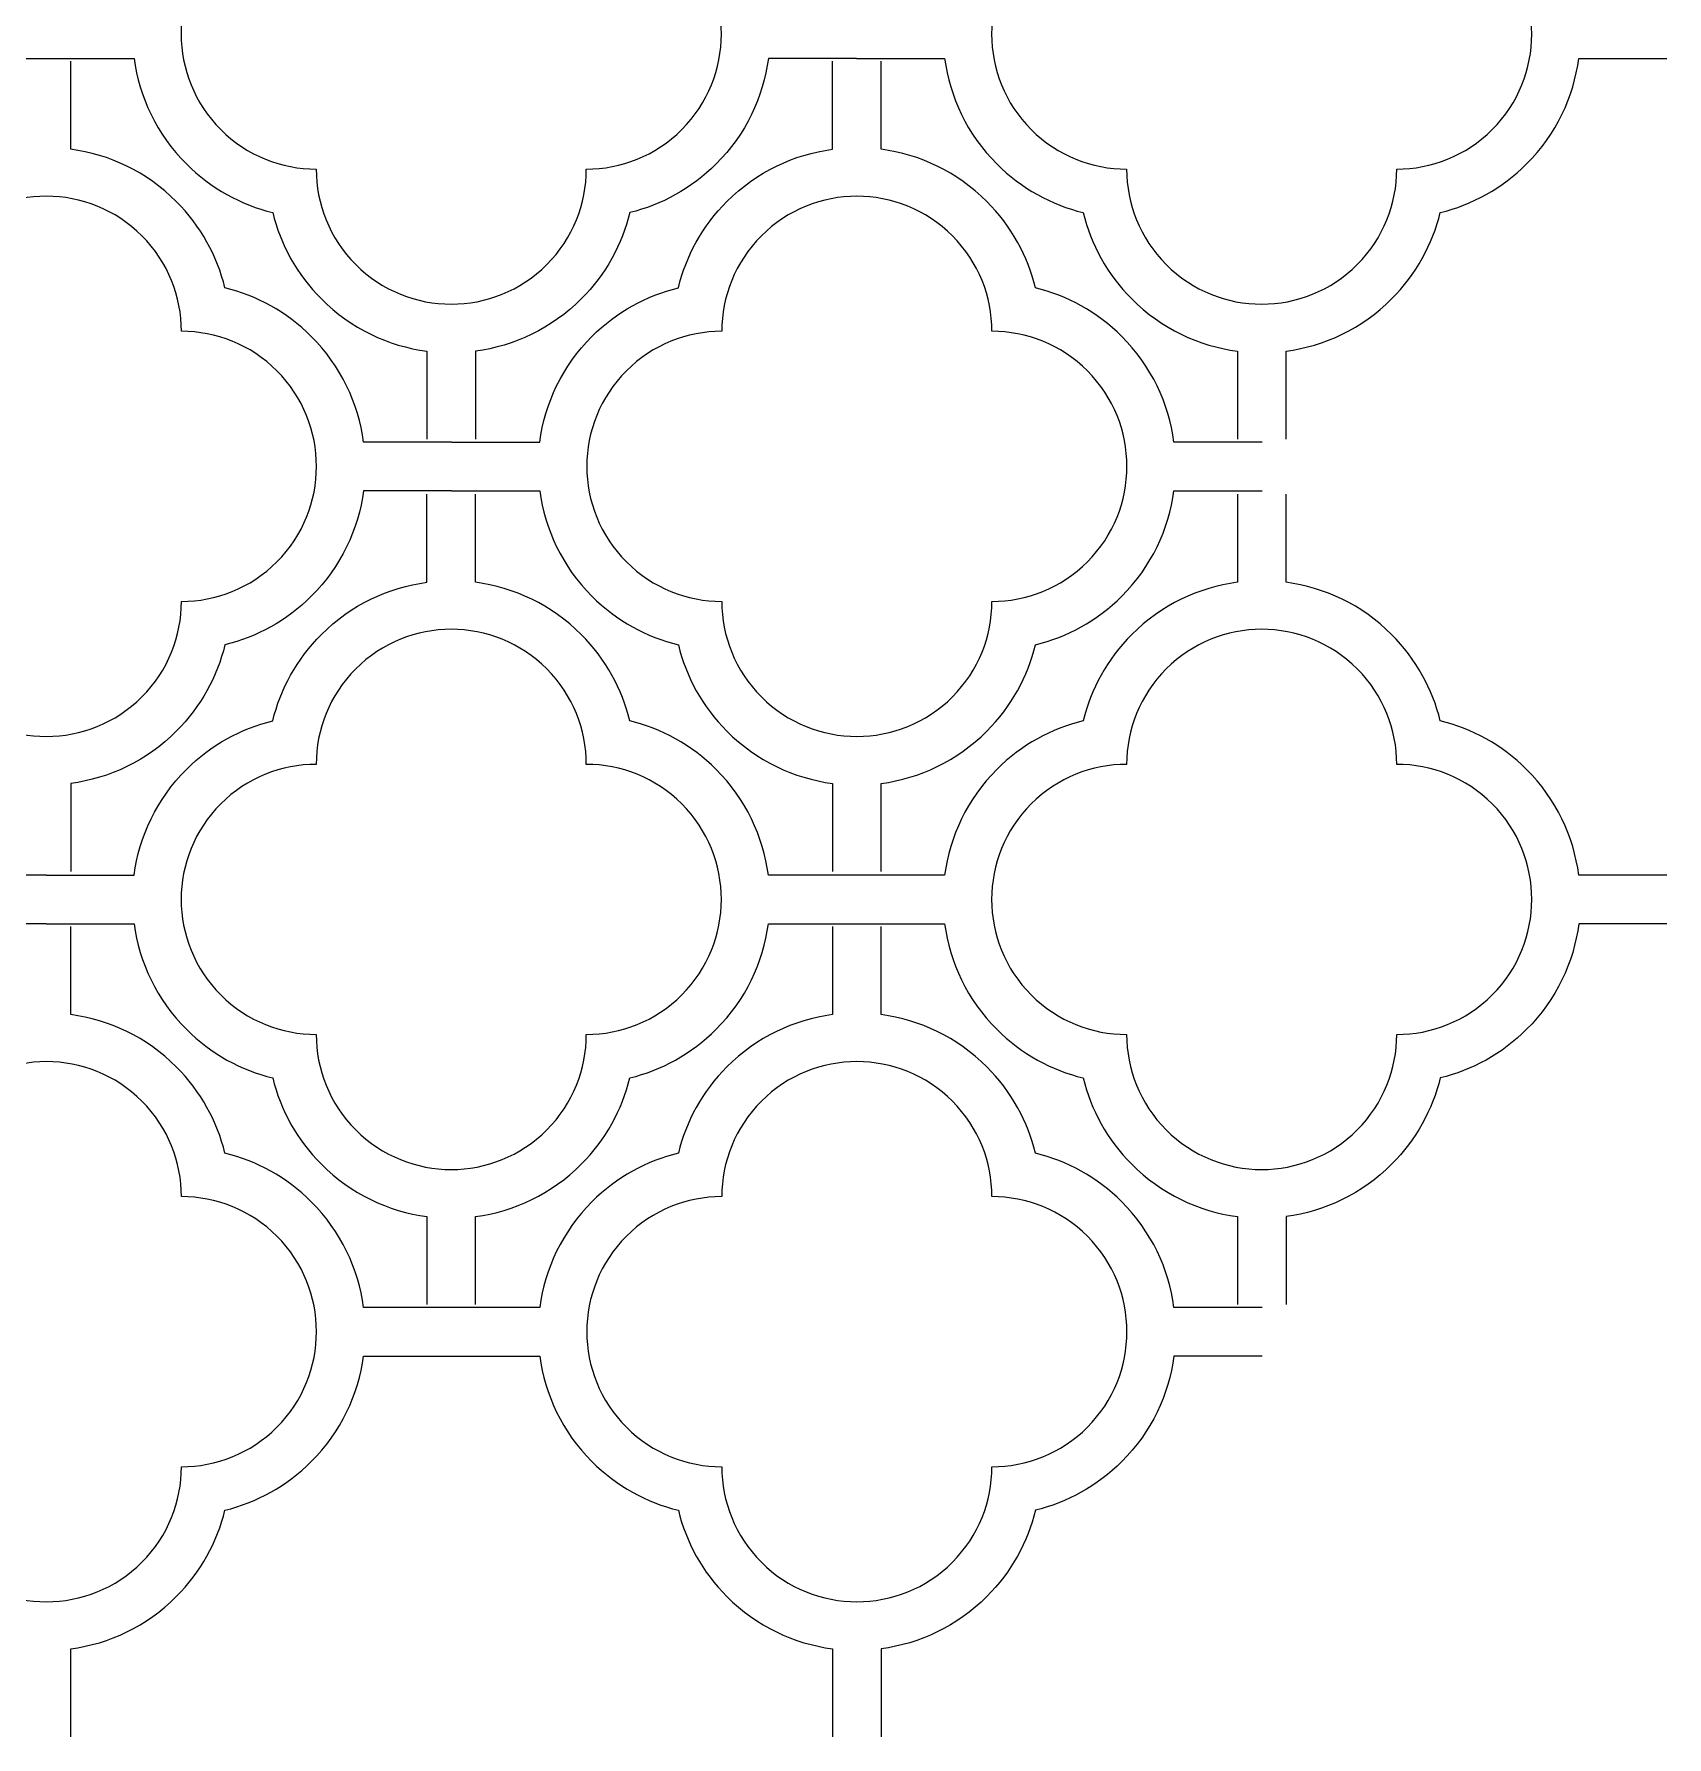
# Model space of a CAD drawing. Header units: centimetres. Extents: x -110 to 108, y -111 to 113.
# Drawn here: x 47.8 to 108.3, y -111.1 to -48.1 of the extents above; entities that cross this region are included whole.
import ezdxf

# ---------------------------------------------------------------- set-up
doc = ezdxf.new("R2010")
doc.units = ezdxf.units.CM
doc.header["$MEASUREMENT"] = 0
doc.layers.add('layer 1', color=7, linetype='Continuous')

msp = doc.modelspace()

# ---------------------------------------------------------------- linework, layer by layer
at = {"layer": 'layer 1', "color": 177, "lineweight": 9}
for points, knots in [([(68.25062, -53.06186), (68.25007, -54.34083), (67.762, -55.61963), (66.78641, -56.59522), (66.78641, -56.59522), (64.83411, -58.54752), (61.66763, -58.54751), (59.71534, -56.59522), (59.71534, -56.59522), (58.73976, -55.61963), (58.25167, -54.34085), (58.25112, -53.06186), (58.25112, -53.06186), (56.97215, -53.06132), (55.69335, -52.57324), (54.71777, -51.59766), (54.71777, -51.59766), (52.76548, -49.64536), (52.76548, -46.47888), (54.71777, -44.52659), (54.71777, -44.52659), (55.69329, -43.55107), (56.97198, -43.063), (58.25087, -43.06239), (58.25087, -43.06239), (58.25141, -41.78335), (58.73952, -40.50448), (59.71516, -39.52884), (59.71516, -39.52884), (61.66755, -37.57645), (64.83419, -37.57647), (66.78658, -39.52885), (66.78658, -39.52885), (67.76221, -40.50448), (68.25032, -41.78333), (68.25086, -43.06237), (68.25086, -43.06237), (69.52975, -43.06298), (70.80845, -43.55107), (71.78397, -44.52659), (71.78397, -44.52659), (73.73627, -46.47888), (73.73627, -49.64536), (71.78397, -51.59766), (71.78397, -51.59766), (70.80839, -52.57324), (69.5296, -53.06132), (68.25062, -53.06186)], [0, 0, 0, 0, 0.07692308, 0.07692308, 0.07692308, 0.07692308, 0.15384615, 0.15384615, 0.15384615, 0.15384615, 0.23076923, 0.23076923, 0.23076923, 0.23076923, 0.30769231, 0.30769231, 0.30769231, 0.30769231, 0.38461538, 0.38461538, 0.38461538, 0.38461538, 0.46153846, 0.46153846, 0.46153846, 0.46153846, 0.53846154, 0.53846154, 0.53846154, 0.53846154, 0.61538462, 0.61538462, 0.61538462, 0.61538462, 0.69230769, 0.69230769, 0.69230769, 0.69230769, 0.76923077, 0.76923077, 0.76923077, 0.76923077, 0.84615385, 0.84615385, 0.84615385, 0.84615385, 1, 1, 1, 1]), ([(88.25112, -43.06214), (88.25167, -41.78317), (88.73974, -40.50437), (89.71533, -39.52878), (89.71533, -39.52878), (91.66763, -37.57648), (94.83411, -37.57649), (96.7864, -39.52878), (96.7864, -39.52878), (97.76198, -40.50437), (98.25007, -41.78315), (98.25062, -43.06214), (98.25062, -43.06214), (99.52959, -43.06268), (100.80839, -43.55076), (101.78397, -44.52634), (101.78397, -44.52634), (103.73626, -46.47864), (103.73626, -49.64512), (101.78397, -51.59741), (101.78397, -51.59741), (100.80845, -52.57293), (99.52976, -53.061), (98.25087, -53.06161), (98.25087, -53.06161), (98.25033, -54.34065), (97.76222, -55.61952), (96.78658, -56.59516), (96.78658, -56.59516), (94.83419, -58.54755), (91.66755, -58.54753), (89.71516, -56.59515), (89.71516, -56.59515), (88.73953, -55.61952), (88.25142, -54.34067), (88.25088, -53.06163), (88.25088, -53.06163), (86.97199, -53.06102), (85.69329, -52.57293), (84.71777, -51.59741), (84.71777, -51.59741), (82.76547, -49.64512), (82.76547, -46.47864), (84.71777, -44.52634), (84.71777, -44.52634), (85.69335, -43.55076), (86.97214, -43.06268), (88.25112, -43.06214)], [0, 0, 0, 0, 0.07692308, 0.07692308, 0.07692308, 0.07692308, 0.15384615, 0.15384615, 0.15384615, 0.15384615, 0.23076923, 0.23076923, 0.23076923, 0.23076923, 0.30769231, 0.30769231, 0.30769231, 0.30769231, 0.38461538, 0.38461538, 0.38461538, 0.38461538, 0.46153846, 0.46153846, 0.46153846, 0.46153846, 0.53846154, 0.53846154, 0.53846154, 0.53846154, 0.61538462, 0.61538462, 0.61538462, 0.61538462, 0.69230769, 0.69230769, 0.69230769, 0.69230769, 0.76923077, 0.76923077, 0.76923077, 0.76923077, 0.84615385, 0.84615385, 0.84615385, 0.84615385, 1, 1, 1, 1]), ([(34.15087, -63.062), (34.15087, -63.062), (34.15086, -62.27864), (34.15086, -62.27864), (34.15086, -62.27864), (34.15086, -62.27864), (34.15082, -59.80001), (34.15082, -59.80001), (34.15082, -59.80001), (35.58041, -59.61027), (36.96118, -58.96626), (38.05943, -57.86801), (38.05943, -57.86801), (38.97448, -56.95296), (39.57421, -55.84174), (39.85857, -54.66959), (39.85857, -54.66959), (41.03073, -54.38524), (42.14195, -53.78549), (43.057, -52.87044), (43.057, -52.87044), (44.1552, -51.77224), (44.79925, -50.39153), (44.98902, -48.962), (44.98902, -48.962), (44.98902, -48.962), (48.25087, -48.962), (48.25087, -48.962)], [0, 0, 0, 0, 0.125, 0.125, 0.125, 0.125, 0.25, 0.25, 0.25, 0.25, 0.375, 0.375, 0.375, 0.375, 0.5, 0.5, 0.5, 0.5, 0.625, 0.625, 0.625, 0.625, 0.75, 0.75, 0.75, 0.75, 1, 1, 1, 1]), ([(48.25087, -48.962), (48.25087, -48.962), (51.51272, -48.96195), (51.51272, -48.96195), (51.51272, -48.96195), (51.70244, -50.39158), (52.34646, -51.7724), (53.44474, -52.87068), (53.44474, -52.87068), (54.3598, -53.78574), (55.47102, -54.38543), (56.64317, -54.66979), (56.64317, -54.66979), (56.92752, -55.84196), (57.52724, -56.95318), (58.44231, -57.86825), (58.44231, -57.86825), (59.54054, -58.96648), (60.92132, -59.61047), (62.35087, -59.80022), (62.35087, -59.80022), (62.35087, -59.80022), (62.35087, -62.24065), (62.35087, -62.24065), (62.35087, -62.24065), (62.35087, -62.24065), (62.35087, -63.062), (62.35087, -63.062)], [0, 0, 0, 0, 0.125, 0.125, 0.125, 0.125, 0.25, 0.25, 0.25, 0.25, 0.375, 0.375, 0.375, 0.375, 0.5, 0.5, 0.5, 0.5, 0.625, 0.625, 0.625, 0.625, 0.75, 0.75, 0.75, 0.75, 1, 1, 1, 1]), ([(63.26487, -63.164), (63.26487, -63.164), (60.00298, -63.16405), (60.00298, -63.16405), (60.00298, -63.16405), (59.81322, -61.73451), (59.16922, -60.35378), (58.071, -59.25556), (58.071, -59.25556), (57.15593, -58.34049), (56.04471, -57.74076), (54.87253, -57.4564), (54.87253, -57.4564), (54.58818, -56.28426), (53.98849, -55.17305), (53.07343, -54.25799), (53.07343, -54.25799), (51.9752, -53.15976), (50.59444, -52.51575), (49.16486, -52.326), (49.16486, -52.326), (49.16486, -52.326), (49.16487, -49.86664), (49.16487, -49.86664), (49.16487, -49.86664), (49.16487, -49.86664), (49.16487, -49.064), (49.16487, -49.064)], [0, 0, 0, 0, 0.125, 0.125, 0.125, 0.125, 0.25, 0.25, 0.25, 0.25, 0.375, 0.375, 0.375, 0.375, 0.5, 0.5, 0.5, 0.5, 0.625, 0.625, 0.625, 0.625, 0.75, 0.75, 0.75, 0.75, 1, 1, 1, 1]), ([(63.26487, -63.164), (63.26487, -63.164), (66.52674, -63.16401), (66.52674, -63.16401), (66.52674, -63.16401), (66.71647, -61.73439), (67.36048, -60.35357), (68.45874, -59.25531), (68.45874, -59.25531), (69.37381, -58.34025), (70.48503, -57.74055), (71.65719, -57.4562), (71.65719, -57.4562), (71.94154, -56.28404), (72.54126, -55.1728), (73.45631, -54.25775), (73.45631, -54.25775), (74.55454, -53.15951), (75.93529, -52.51549), (77.36487, -52.32575), (77.36487, -52.32575), (77.36487, -52.32575), (77.36487, -49.85736), (77.36487, -49.85736), (77.36487, -49.85736), (77.36487, -49.85736), (77.36487, -49.064), (77.36487, -49.064)], [0, 0, 0, 0, 0.125, 0.125, 0.125, 0.125, 0.25, 0.25, 0.25, 0.25, 0.375, 0.375, 0.375, 0.375, 0.5, 0.5, 0.5, 0.5, 0.625, 0.625, 0.625, 0.625, 0.75, 0.75, 0.75, 0.75, 1, 1, 1, 1]), ([(78.25087, -48.962), (78.25087, -48.962), (74.989, -48.96199), (74.989, -48.96199), (74.989, -48.96199), (74.79927, -50.39161), (74.15526, -51.77243), (73.057, -52.87069), (73.057, -52.87069), (72.14193, -53.78575), (71.03071, -54.38545), (69.85855, -54.6698), (69.85855, -54.6698), (69.5742, -55.84196), (68.97448, -56.9532), (68.05943, -57.86825), (68.05943, -57.86825), (66.9612, -58.96649), (65.58045, -59.61051), (64.15087, -59.80025), (64.15087, -59.80025), (64.15087, -59.80025), (64.15087, -62.28738), (64.15087, -62.28738), (64.15087, -62.28738), (64.15087, -62.28738), (64.15087, -63.062), (64.15087, -63.062)], [0, 0, 0, 0, 0.125, 0.125, 0.125, 0.125, 0.25, 0.25, 0.25, 0.25, 0.375, 0.375, 0.375, 0.375, 0.5, 0.5, 0.5, 0.5, 0.625, 0.625, 0.625, 0.625, 0.75, 0.75, 0.75, 0.75, 1, 1, 1, 1]), ([(78.25087, -48.962), (78.25087, -48.962), (81.51276, -48.96195), (81.51276, -48.96195), (81.51276, -48.96195), (81.70252, -50.39149), (82.34652, -51.77222), (83.44474, -52.87044), (83.44474, -52.87044), (84.35981, -53.78551), (85.47103, -54.38524), (86.64321, -54.6696), (86.64321, -54.6696), (86.92756, -55.84174), (87.52725, -56.95295), (88.44231, -57.86801), (88.44231, -57.86801), (89.54054, -58.96624), (90.9213, -59.61025), (92.35088, -59.8), (92.35088, -59.8), (92.35088, -59.8), (92.35087, -62.24065), (92.35087, -62.24065), (92.35087, -62.24065), (92.35087, -62.24065), (92.35087, -62.24066), (92.35087, -62.24066), (92.35087, -62.24066), (92.35087, -62.24066), (92.35087, -63.062), (92.35087, -63.062)], [0, 0, 0, 0, 0.11111111, 0.11111111, 0.11111111, 0.11111111, 0.22222222, 0.22222222, 0.22222222, 0.22222222, 0.33333333, 0.33333333, 0.33333333, 0.33333333, 0.44444444, 0.44444444, 0.44444444, 0.44444444, 0.55555556, 0.55555556, 0.55555556, 0.55555556, 0.66666667, 0.66666667, 0.66666667, 0.66666667, 0.77777778, 0.77777778, 0.77777778, 0.77777778, 1, 1, 1, 1]), ([(93.26487, -63.164), (93.26487, -63.164), (90.00302, -63.16405), (90.00302, -63.16405), (90.00302, -63.16405), (89.8133, -61.73442), (89.16928, -60.3536), (88.071, -59.25532), (88.071, -59.25532), (87.15594, -58.34026), (86.04472, -57.74057), (84.87257, -57.45621), (84.87257, -57.45621), (84.58822, -56.28404), (83.9885, -55.17282), (83.07343, -54.25775), (83.07343, -54.25775), (81.9752, -53.15952), (80.59442, -52.51553), (79.16487, -52.32578), (79.16487, -52.32578), (79.16487, -52.32578), (79.16487, -49.86664), (79.16487, -49.86664), (79.16487, -49.86664), (79.16487, -49.86664), (79.16487, -49.064), (79.16487, -49.064)], [0, 0, 0, 0, 0.125, 0.125, 0.125, 0.125, 0.25, 0.25, 0.25, 0.25, 0.375, 0.375, 0.375, 0.375, 0.5, 0.5, 0.5, 0.5, 0.625, 0.625, 0.625, 0.625, 0.75, 0.75, 0.75, 0.75, 1, 1, 1, 1]), ([(94.15087, -63.062), (94.15087, -63.062), (94.15082, -59.80001), (94.15082, -59.80001), (94.15082, -59.80001), (95.58041, -59.61027), (96.96118, -58.96626), (98.05943, -57.86801), (98.05943, -57.86801), (98.97448, -56.95296), (99.57421, -55.84174), (99.85857, -54.66959), (99.85857, -54.66959), (101.03073, -54.38524), (102.14195, -53.78549), (103.057, -52.87044), (103.057, -52.87044), (104.1552, -51.77224), (104.79925, -50.39153), (104.98902, -48.962), (104.98902, -48.962), (104.98902, -48.962), (108.25087, -48.962), (108.25087, -48.962)], [0, 0, 0, 0, 0.14285714, 0.14285714, 0.14285714, 0.14285714, 0.28571429, 0.28571429, 0.28571429, 0.28571429, 0.42857143, 0.42857143, 0.42857143, 0.42857143, 0.57142857, 0.57142857, 0.57142857, 0.57142857, 0.71428571, 0.71428571, 0.71428571, 0.71428571, 1, 1, 1, 1]), ([(53.26462, -69.06386), (53.26407, -70.34283), (52.776, -71.62163), (51.80041, -72.59722), (51.80041, -72.59722), (49.84811, -74.54952), (46.68163, -74.54951), (44.72934, -72.59722), (44.72934, -72.59722), (43.75376, -71.62163), (43.26567, -70.34285), (43.26512, -69.06386), (43.26512, -69.06386), (41.98615, -69.06332), (40.70735, -68.57524), (39.73177, -67.59966), (39.73177, -67.59966), (37.77948, -65.64736), (37.77948, -62.48088), (39.73177, -60.52859), (39.73177, -60.52859), (40.70729, -59.55307), (41.98598, -59.065), (43.26487, -59.06439), (43.26487, -59.06439), (43.26541, -57.78535), (43.75352, -56.50648), (44.72916, -55.53084), (44.72916, -55.53084), (46.68155, -53.57845), (49.84819, -53.57847), (51.80058, -55.53085), (51.80058, -55.53085), (52.77621, -56.50648), (53.26432, -57.78533), (53.26486, -59.06437), (53.26486, -59.06437), (54.54375, -59.06498), (55.82245, -59.55307), (56.79797, -60.52859), (56.79797, -60.52859), (58.75027, -62.48088), (58.75027, -65.64736), (56.79797, -67.59966), (56.79797, -67.59966), (55.82239, -68.57524), (54.5436, -69.06332), (53.26462, -69.06386)], [0, 0, 0, 0, 0.07692308, 0.07692308, 0.07692308, 0.07692308, 0.15384615, 0.15384615, 0.15384615, 0.15384615, 0.23076923, 0.23076923, 0.23076923, 0.23076923, 0.30769231, 0.30769231, 0.30769231, 0.30769231, 0.38461538, 0.38461538, 0.38461538, 0.38461538, 0.46153846, 0.46153846, 0.46153846, 0.46153846, 0.53846154, 0.53846154, 0.53846154, 0.53846154, 0.61538462, 0.61538462, 0.61538462, 0.61538462, 0.69230769, 0.69230769, 0.69230769, 0.69230769, 0.76923077, 0.76923077, 0.76923077, 0.76923077, 0.84615385, 0.84615385, 0.84615385, 0.84615385, 1, 1, 1, 1]), ([(73.26512, -59.06414), (73.26567, -57.78517), (73.75374, -56.50637), (74.72933, -55.53078), (74.72933, -55.53078), (76.68163, -53.57848), (79.84811, -53.57849), (81.8004, -55.53078), (81.8004, -55.53078), (82.77598, -56.50637), (83.26407, -57.78515), (83.26462, -59.06414), (83.26462, -59.06414), (84.54359, -59.06468), (85.82239, -59.55276), (86.79797, -60.52834), (86.79797, -60.52834), (88.75026, -62.48064), (88.75026, -65.64712), (86.79797, -67.59941), (86.79797, -67.59941), (85.82245, -68.57493), (84.54376, -69.063), (83.26487, -69.06361), (83.26487, -69.06361), (83.26433, -70.34265), (82.77622, -71.62152), (81.80058, -72.59716), (81.80058, -72.59716), (79.84819, -74.54955), (76.68155, -74.54953), (74.72916, -72.59715), (74.72916, -72.59715), (73.75353, -71.62152), (73.26542, -70.34267), (73.26488, -69.06363), (73.26488, -69.06363), (71.98599, -69.06302), (70.70729, -68.57493), (69.73177, -67.59941), (69.73177, -67.59941), (67.77947, -65.64712), (67.77947, -62.48064), (69.73177, -60.52834), (69.73177, -60.52834), (70.70735, -59.55276), (71.98614, -59.06468), (73.26512, -59.06414)], [0, 0, 0, 0, 0.07692308, 0.07692308, 0.07692308, 0.07692308, 0.15384615, 0.15384615, 0.15384615, 0.15384615, 0.23076923, 0.23076923, 0.23076923, 0.23076923, 0.30769231, 0.30769231, 0.30769231, 0.30769231, 0.38461538, 0.38461538, 0.38461538, 0.38461538, 0.46153846, 0.46153846, 0.46153846, 0.46153846, 0.53846154, 0.53846154, 0.53846154, 0.53846154, 0.61538462, 0.61538462, 0.61538462, 0.61538462, 0.69230769, 0.69230769, 0.69230769, 0.69230769, 0.76923077, 0.76923077, 0.76923077, 0.76923077, 0.84615385, 0.84615385, 0.84615385, 0.84615385, 1, 1, 1, 1]), ([(48.25087, -79.194), (48.25087, -79.194), (44.98898, -79.19405), (44.98898, -79.19405), (44.98898, -79.19405), (44.79922, -77.76451), (44.15522, -76.38378), (43.057, -75.28556), (43.057, -75.28556), (42.14193, -74.37049), (41.03071, -73.77076), (39.85853, -73.4864), (39.85853, -73.4864), (39.57418, -72.31426), (38.97449, -71.20305), (38.05943, -70.28799), (38.05943, -70.28799), (36.9612, -69.18976), (35.58044, -68.54575), (34.15086, -68.356), (34.15086, -68.356), (34.15086, -68.356), (34.15087, -65.84062), (34.15087, -65.84062), (34.15087, -65.84062), (34.15087, -65.84062), (34.15087, -65.094), (34.15087, -65.094)], [0, 0, 0, 0, 0.125, 0.125, 0.125, 0.125, 0.25, 0.25, 0.25, 0.25, 0.375, 0.375, 0.375, 0.375, 0.5, 0.5, 0.5, 0.5, 0.625, 0.625, 0.625, 0.625, 0.75, 0.75, 0.75, 0.75, 1, 1, 1, 1]), ([(48.25087, -79.194), (48.25087, -79.194), (51.51274, -79.19401), (51.51274, -79.19401), (51.51274, -79.19401), (51.70247, -77.76439), (52.34648, -76.38357), (53.44474, -75.28531), (53.44474, -75.28531), (54.35981, -74.37025), (55.47103, -73.77055), (56.64319, -73.4862), (56.64319, -73.4862), (56.92754, -72.31404), (57.52726, -71.2028), (58.44231, -70.28775), (58.44231, -70.28775), (59.54054, -69.18951), (60.92129, -68.54549), (62.35087, -68.35575), (62.35087, -68.35575), (62.35087, -68.35575), (62.35087, -65.88735), (62.35087, -65.88735), (62.35087, -65.88735), (62.35087, -65.88735), (62.35087, -65.094), (62.35087, -65.094)], [0, 0, 0, 0, 0.125, 0.125, 0.125, 0.125, 0.25, 0.25, 0.25, 0.25, 0.375, 0.375, 0.375, 0.375, 0.5, 0.5, 0.5, 0.5, 0.625, 0.625, 0.625, 0.625, 0.75, 0.75, 0.75, 0.75, 1, 1, 1, 1]), ([(63.26487, -64.964), (63.26487, -64.964), (60.003, -64.96399), (60.003, -64.96399), (60.003, -64.96399), (59.81327, -66.39361), (59.16926, -67.77443), (58.071, -68.87269), (58.071, -68.87269), (57.15593, -69.78775), (56.04471, -70.38745), (54.87255, -70.6718), (54.87255, -70.6718), (54.5882, -71.84396), (53.98848, -72.9552), (53.07343, -73.87025), (53.07343, -73.87025), (51.9752, -74.96849), (50.59445, -75.61251), (49.16487, -75.80225), (49.16487, -75.80225), (49.16487, -75.80225), (49.16487, -78.28936), (49.16487, -78.28936), (49.16487, -78.28936), (49.16487, -78.28936), (49.16487, -79.064), (49.16487, -79.064)], [0, 0, 0, 0, 0.125, 0.125, 0.125, 0.125, 0.25, 0.25, 0.25, 0.25, 0.375, 0.375, 0.375, 0.375, 0.5, 0.5, 0.5, 0.5, 0.625, 0.625, 0.625, 0.625, 0.75, 0.75, 0.75, 0.75, 1, 1, 1, 1]), ([(63.26487, -64.964), (63.26487, -64.964), (66.52676, -64.96395), (66.52676, -64.96395), (66.52676, -64.96395), (66.71652, -66.39349), (67.36052, -67.77422), (68.45874, -68.87244), (68.45874, -68.87244), (69.37381, -69.78751), (70.48503, -70.38724), (71.65721, -70.6716), (71.65721, -70.6716), (71.94156, -71.84374), (72.54125, -72.95495), (73.45631, -73.87001), (73.45631, -73.87001), (74.55454, -74.96824), (75.9353, -75.61225), (77.36488, -75.802), (77.36488, -75.802), (77.36488, -75.802), (77.36487, -78.29864), (77.36487, -78.29864), (77.36487, -78.29864), (77.36487, -78.29864), (77.36487, -79.064), (77.36487, -79.064)], [0, 0, 0, 0, 0.125, 0.125, 0.125, 0.125, 0.25, 0.25, 0.25, 0.25, 0.375, 0.375, 0.375, 0.375, 0.5, 0.5, 0.5, 0.5, 0.625, 0.625, 0.625, 0.625, 0.75, 0.75, 0.75, 0.75, 1, 1, 1, 1]), ([(78.25087, -79.194), (78.25087, -79.194), (74.98902, -79.19405), (74.98902, -79.19405), (74.98902, -79.19405), (74.7993, -77.76442), (74.15528, -76.3836), (73.057, -75.28532), (73.057, -75.28532), (72.14194, -74.37026), (71.03072, -73.77057), (69.85857, -73.48621), (69.85857, -73.48621), (69.57422, -72.31404), (68.9745, -71.20282), (68.05943, -70.28775), (68.05943, -70.28775), (66.9612, -69.18952), (65.58042, -68.54553), (64.15087, -68.35578), (64.15087, -68.35578), (64.15087, -68.35578), (64.15087, -65.84062), (64.15087, -65.84062), (64.15087, -65.84062), (64.15087, -65.84062), (64.15087, -65.094), (64.15087, -65.094)], [0, 0, 0, 0, 0.125, 0.125, 0.125, 0.125, 0.25, 0.25, 0.25, 0.25, 0.375, 0.375, 0.375, 0.375, 0.5, 0.5, 0.5, 0.5, 0.625, 0.625, 0.625, 0.625, 0.75, 0.75, 0.75, 0.75, 1, 1, 1, 1]), ([(92.35087, -65.094), (92.35087, -65.094), (92.35087, -65.10399), (92.35087, -65.10399), (92.35087, -65.10399), (92.35087, -65.10399), (92.35088, -65.87864), (92.35088, -65.87864), (92.35088, -65.87864), (92.35088, -65.87864), (92.35092, -68.35599), (92.35092, -68.35599), (92.35092, -68.35599), (90.92133, -68.54573), (89.54056, -69.18974), (88.44231, -70.28799), (88.44231, -70.28799), (87.52726, -71.20304), (86.92753, -72.31426), (86.64317, -73.48641), (86.64317, -73.48641), (85.47101, -73.77076), (84.35979, -74.37051), (83.44474, -75.28556), (83.44474, -75.28556), (82.34654, -76.38376), (81.70249, -77.76447), (81.51272, -79.194), (81.51272, -79.194), (81.51272, -79.194), (78.26087, -79.194), (78.26087, -79.194), (78.26087, -79.194), (78.26087, -79.194), (78.25087, -79.194), (78.25087, -79.194)], [0, 0, 0, 0, 0.1, 0.1, 0.1, 0.1, 0.2, 0.2, 0.2, 0.2, 0.3, 0.3, 0.3, 0.3, 0.4, 0.4, 0.4, 0.4, 0.5, 0.5, 0.5, 0.5, 0.6, 0.6, 0.6, 0.6, 0.7, 0.7, 0.7, 0.7, 0.8, 0.8, 0.8, 0.8, 1, 1, 1, 1]), ([(79.16487, -79.064), (79.16487, -79.064), (79.16486, -78.28066), (79.16486, -78.28066), (79.16486, -78.28066), (79.16486, -78.28066), (79.16482, -75.80201), (79.16482, -75.80201), (79.16482, -75.80201), (80.59441, -75.61227), (81.97518, -74.96826), (83.07343, -73.87001), (83.07343, -73.87001), (83.98848, -72.95496), (84.58821, -71.84374), (84.87257, -70.67159), (84.87257, -70.67159), (86.04473, -70.38724), (87.15595, -69.78749), (88.071, -68.87244), (88.071, -68.87244), (89.1692, -67.77424), (89.81325, -66.39353), (90.00302, -64.964), (90.00302, -64.964), (90.00302, -64.964), (93.26487, -64.964), (93.26487, -64.964)], [0, 0, 0, 0, 0.125, 0.125, 0.125, 0.125, 0.25, 0.25, 0.25, 0.25, 0.375, 0.375, 0.375, 0.375, 0.5, 0.5, 0.5, 0.5, 0.625, 0.625, 0.625, 0.625, 0.75, 0.75, 0.75, 0.75, 1, 1, 1, 1]), ([(108.25087, -79.194), (108.25087, -79.194), (104.98898, -79.19405), (104.98898, -79.19405), (104.98898, -79.19405), (104.79922, -77.76451), (104.15522, -76.38378), (103.057, -75.28556), (103.057, -75.28556), (102.14193, -74.37049), (101.03071, -73.77076), (99.85853, -73.4864), (99.85853, -73.4864), (99.57418, -72.31426), (98.97449, -71.20305), (98.05943, -70.28799), (98.05943, -70.28799), (96.9612, -69.18976), (95.58044, -68.54575), (94.15086, -68.356), (94.15086, -68.356), (94.15086, -68.356), (94.15087, -65.094), (94.15087, -65.094)], [0, 0, 0, 0, 0.14285714, 0.14285714, 0.14285714, 0.14285714, 0.28571429, 0.28571429, 0.28571429, 0.28571429, 0.42857143, 0.42857143, 0.42857143, 0.42857143, 0.57142857, 0.57142857, 0.57142857, 0.57142857, 0.71428571, 0.71428571, 0.71428571, 0.71428571, 1, 1, 1, 1]), ([(58.25112, -75.09414), (58.25167, -73.81517), (58.73974, -72.53637), (59.71533, -71.56078), (59.71533, -71.56078), (61.66763, -69.60848), (64.83411, -69.60849), (66.7864, -71.56078), (66.7864, -71.56078), (67.76198, -72.53637), (68.25007, -73.81515), (68.25062, -75.09414), (68.25062, -75.09414), (69.52959, -75.09468), (70.80839, -75.58276), (71.78397, -76.55834), (71.78397, -76.55834), (73.73626, -78.51064), (73.73626, -81.67712), (71.78397, -83.62941), (71.78397, -83.62941), (70.80845, -84.60493), (69.52976, -85.093), (68.25087, -85.09361), (68.25087, -85.09361), (68.25033, -86.37265), (67.76222, -87.65152), (66.78658, -88.62716), (66.78658, -88.62716), (64.83419, -90.57955), (61.66755, -90.57953), (59.71516, -88.62715), (59.71516, -88.62715), (58.73953, -87.65152), (58.25142, -86.37267), (58.25088, -85.09363), (58.25088, -85.09363), (56.97199, -85.09302), (55.69329, -84.60493), (54.71777, -83.62941), (54.71777, -83.62941), (52.76547, -81.67712), (52.76547, -78.51064), (54.71777, -76.55834), (54.71777, -76.55834), (55.69335, -75.58276), (56.97214, -75.09468), (58.25112, -75.09414)], [0, 0, 0, 0, 0.07692308, 0.07692308, 0.07692308, 0.07692308, 0.15384615, 0.15384615, 0.15384615, 0.15384615, 0.23076923, 0.23076923, 0.23076923, 0.23076923, 0.30769231, 0.30769231, 0.30769231, 0.30769231, 0.38461538, 0.38461538, 0.38461538, 0.38461538, 0.46153846, 0.46153846, 0.46153846, 0.46153846, 0.53846154, 0.53846154, 0.53846154, 0.53846154, 0.61538462, 0.61538462, 0.61538462, 0.61538462, 0.69230769, 0.69230769, 0.69230769, 0.69230769, 0.76923077, 0.76923077, 0.76923077, 0.76923077, 0.84615385, 0.84615385, 0.84615385, 0.84615385, 1, 1, 1, 1]), ([(98.25062, -85.09386), (98.25007, -86.37283), (97.762, -87.65163), (96.78641, -88.62722), (96.78641, -88.62722), (94.83411, -90.57952), (91.66763, -90.57951), (89.71534, -88.62722), (89.71534, -88.62722), (88.73976, -87.65163), (88.25167, -86.37285), (88.25112, -85.09386), (88.25112, -85.09386), (86.97215, -85.09332), (85.69335, -84.60524), (84.71777, -83.62966), (84.71777, -83.62966), (82.76548, -81.67736), (82.76548, -78.51088), (84.71777, -76.55859), (84.71777, -76.55859), (85.69329, -75.58307), (86.97198, -75.095), (88.25087, -75.09439), (88.25087, -75.09439), (88.25141, -73.81535), (88.73952, -72.53648), (89.71516, -71.56084), (89.71516, -71.56084), (91.66755, -69.60845), (94.83419, -69.60847), (96.78658, -71.56085), (96.78658, -71.56085), (97.76221, -72.53648), (98.25032, -73.81533), (98.25086, -75.09437), (98.25086, -75.09437), (99.52975, -75.09498), (100.80845, -75.58307), (101.78397, -76.55859), (101.78397, -76.55859), (103.73627, -78.51088), (103.73627, -81.67736), (101.78397, -83.62966), (101.78397, -83.62966), (100.80839, -84.60524), (99.5296, -85.09332), (98.25062, -85.09386)], [0, 0, 0, 0, 0.07692308, 0.07692308, 0.07692308, 0.07692308, 0.15384615, 0.15384615, 0.15384615, 0.15384615, 0.23076923, 0.23076923, 0.23076923, 0.23076923, 0.30769231, 0.30769231, 0.30769231, 0.30769231, 0.38461538, 0.38461538, 0.38461538, 0.38461538, 0.46153846, 0.46153846, 0.46153846, 0.46153846, 0.53846154, 0.53846154, 0.53846154, 0.53846154, 0.61538462, 0.61538462, 0.61538462, 0.61538462, 0.69230769, 0.69230769, 0.69230769, 0.69230769, 0.76923077, 0.76923077, 0.76923077, 0.76923077, 0.84615385, 0.84615385, 0.84615385, 0.84615385, 1, 1, 1, 1]), ([(48.25087, -80.994), (48.25087, -80.994), (44.989, -80.99399), (44.989, -80.99399), (44.989, -80.99399), (44.79927, -82.42361), (44.15526, -83.80443), (43.057, -84.90269), (43.057, -84.90269), (42.14193, -85.81775), (41.03071, -86.41745), (39.85855, -86.7018), (39.85855, -86.7018), (39.5742, -87.87396), (38.97448, -88.9852), (38.05943, -89.90025), (38.05943, -89.90025), (36.9612, -90.99849), (35.58045, -91.64251), (34.15087, -91.83225), (34.15087, -91.83225), (34.15087, -91.83225), (34.15087, -94.31938), (34.15087, -94.31938), (34.15087, -94.31938), (34.15087, -94.31938), (34.15087, -95.094), (34.15087, -95.094)], [0, 0, 0, 0, 0.125, 0.125, 0.125, 0.125, 0.25, 0.25, 0.25, 0.25, 0.375, 0.375, 0.375, 0.375, 0.5, 0.5, 0.5, 0.5, 0.625, 0.625, 0.625, 0.625, 0.75, 0.75, 0.75, 0.75, 1, 1, 1, 1]), ([(48.25087, -80.994), (48.25087, -80.994), (51.51276, -80.99395), (51.51276, -80.99395), (51.51276, -80.99395), (51.70252, -82.42349), (52.34652, -83.80422), (53.44474, -84.90244), (53.44474, -84.90244), (54.35981, -85.81751), (55.47103, -86.41724), (56.64321, -86.7016), (56.64321, -86.7016), (56.92756, -87.87374), (57.52725, -88.98495), (58.44231, -89.90001), (58.44231, -89.90001), (59.54054, -90.99824), (60.9213, -91.64225), (62.35088, -91.832), (62.35088, -91.832), (62.35088, -91.832), (62.35087, -94.27265), (62.35087, -94.27265), (62.35087, -94.27265), (62.35087, -94.27265), (62.35087, -94.27266), (62.35087, -94.27266), (62.35087, -94.27266), (62.35087, -94.27266), (62.35087, -95.094), (62.35087, -95.094)], [0, 0, 0, 0, 0.11111111, 0.11111111, 0.11111111, 0.11111111, 0.22222222, 0.22222222, 0.22222222, 0.22222222, 0.33333333, 0.33333333, 0.33333333, 0.33333333, 0.44444444, 0.44444444, 0.44444444, 0.44444444, 0.55555556, 0.55555556, 0.55555556, 0.55555556, 0.66666667, 0.66666667, 0.66666667, 0.66666667, 0.77777778, 0.77777778, 0.77777778, 0.77777778, 1, 1, 1, 1]), ([(63.26487, -95.196), (63.26487, -95.196), (60.00302, -95.19605), (60.00302, -95.19605), (60.00302, -95.19605), (59.8133, -93.76642), (59.16928, -92.3856), (58.071, -91.28732), (58.071, -91.28732), (57.15594, -90.37226), (56.04472, -89.77257), (54.87257, -89.48821), (54.87257, -89.48821), (54.58822, -88.31604), (53.9885, -87.20482), (53.07343, -86.28975), (53.07343, -86.28975), (51.9752, -85.19152), (50.59442, -84.54753), (49.16487, -84.35778), (49.16487, -84.35778), (49.16487, -84.35778), (49.16487, -81.89864), (49.16487, -81.89864), (49.16487, -81.89864), (49.16487, -81.89864), (49.16487, -81.096), (49.16487, -81.096)], [0, 0, 0, 0, 0.125, 0.125, 0.125, 0.125, 0.25, 0.25, 0.25, 0.25, 0.375, 0.375, 0.375, 0.375, 0.5, 0.5, 0.5, 0.5, 0.625, 0.625, 0.625, 0.625, 0.75, 0.75, 0.75, 0.75, 1, 1, 1, 1]), ([(77.36487, -81.096), (77.36487, -81.096), (77.36487, -81.10599), (77.36487, -81.10599), (77.36487, -81.10599), (77.36487, -81.10599), (77.36488, -81.88062), (77.36488, -81.88062), (77.36488, -81.88062), (77.36488, -81.88062), (77.36492, -84.35799), (77.36492, -84.35799), (77.36492, -84.35799), (75.93533, -84.54773), (74.55456, -85.19174), (73.45631, -86.28999), (73.45631, -86.28999), (72.54126, -87.20504), (71.94153, -88.31626), (71.65717, -89.48841), (71.65717, -89.48841), (70.48501, -89.77276), (69.37379, -90.37251), (68.45874, -91.28756), (68.45874, -91.28756), (67.36054, -92.38576), (66.71649, -93.76647), (66.52672, -95.196), (66.52672, -95.196), (66.52672, -95.196), (63.27487, -95.196), (63.27487, -95.196), (63.27487, -95.196), (63.27487, -95.196), (63.26487, -95.196), (63.26487, -95.196)], [0, 0, 0, 0, 0.1, 0.1, 0.1, 0.1, 0.2, 0.2, 0.2, 0.2, 0.3, 0.3, 0.3, 0.3, 0.4, 0.4, 0.4, 0.4, 0.5, 0.5, 0.5, 0.5, 0.6, 0.6, 0.6, 0.6, 0.7, 0.7, 0.7, 0.7, 0.8, 0.8, 0.8, 0.8, 1, 1, 1, 1]), ([(64.15087, -95.094), (64.15087, -95.094), (64.15086, -94.31064), (64.15086, -94.31064), (64.15086, -94.31064), (64.15086, -94.31064), (64.15082, -91.83201), (64.15082, -91.83201), (64.15082, -91.83201), (65.58041, -91.64227), (66.96118, -90.99826), (68.05943, -89.90001), (68.05943, -89.90001), (68.97448, -88.98496), (69.57421, -87.87374), (69.85857, -86.70159), (69.85857, -86.70159), (71.03073, -86.41724), (72.14195, -85.81749), (73.057, -84.90244), (73.057, -84.90244), (74.1552, -83.80424), (74.79925, -82.42353), (74.98902, -80.994), (74.98902, -80.994), (74.98902, -80.994), (78.25087, -80.994), (78.25087, -80.994)], [0, 0, 0, 0, 0.125, 0.125, 0.125, 0.125, 0.25, 0.25, 0.25, 0.25, 0.375, 0.375, 0.375, 0.375, 0.5, 0.5, 0.5, 0.5, 0.625, 0.625, 0.625, 0.625, 0.75, 0.75, 0.75, 0.75, 1, 1, 1, 1]), ([(78.25087, -80.994), (78.25087, -80.994), (81.51272, -80.99395), (81.51272, -80.99395), (81.51272, -80.99395), (81.70244, -82.42358), (82.34646, -83.8044), (83.44474, -84.90268), (83.44474, -84.90268), (84.3598, -85.81774), (85.47102, -86.41743), (86.64317, -86.70179), (86.64317, -86.70179), (86.92752, -87.87396), (87.52724, -88.98518), (88.44231, -89.90025), (88.44231, -89.90025), (89.54054, -90.99848), (90.92132, -91.64247), (92.35087, -91.83222), (92.35087, -91.83222), (92.35087, -91.83222), (92.35087, -94.27265), (92.35087, -94.27265), (92.35087, -94.27265), (92.35087, -94.27265), (92.35087, -95.094), (92.35087, -95.094)], [0, 0, 0, 0, 0.125, 0.125, 0.125, 0.125, 0.25, 0.25, 0.25, 0.25, 0.375, 0.375, 0.375, 0.375, 0.5, 0.5, 0.5, 0.5, 0.625, 0.625, 0.625, 0.625, 0.75, 0.75, 0.75, 0.75, 1, 1, 1, 1]), ([(93.26487, -95.196), (93.26487, -95.196), (90.00298, -95.19605), (90.00298, -95.19605), (90.00298, -95.19605), (89.81322, -93.76651), (89.16922, -92.38578), (88.071, -91.28756), (88.071, -91.28756), (87.15593, -90.37249), (86.04471, -89.77276), (84.87253, -89.4884), (84.87253, -89.4884), (84.58818, -88.31626), (83.98849, -87.20505), (83.07343, -86.28999), (83.07343, -86.28999), (81.9752, -85.19176), (80.59444, -84.54775), (79.16486, -84.358), (79.16486, -84.358), (79.16486, -84.358), (79.16487, -81.89864), (79.16487, -81.89864), (79.16487, -81.89864), (79.16487, -81.89864), (79.16487, -81.096), (79.16487, -81.096)], [0, 0, 0, 0, 0.125, 0.125, 0.125, 0.125, 0.25, 0.25, 0.25, 0.25, 0.375, 0.375, 0.375, 0.375, 0.5, 0.5, 0.5, 0.5, 0.625, 0.625, 0.625, 0.625, 0.75, 0.75, 0.75, 0.75, 1, 1, 1, 1]), ([(108.25087, -80.994), (108.25087, -80.994), (104.989, -80.99399), (104.989, -80.99399), (104.989, -80.99399), (104.79927, -82.42361), (104.15526, -83.80443), (103.057, -84.90269), (103.057, -84.90269), (102.14193, -85.81775), (101.03071, -86.41745), (99.85855, -86.7018), (99.85855, -86.7018), (99.5742, -87.87396), (98.97448, -88.9852), (98.05943, -89.90025), (98.05943, -89.90025), (96.9612, -90.99849), (95.58045, -91.64251), (94.15087, -91.83225), (94.15087, -91.83225), (94.15087, -91.83225), (94.15087, -95.094), (94.15087, -95.094)], [0, 0, 0, 0, 0.14285714, 0.14285714, 0.14285714, 0.14285714, 0.28571429, 0.28571429, 0.28571429, 0.28571429, 0.42857143, 0.42857143, 0.42857143, 0.42857143, 0.57142857, 0.57142857, 0.57142857, 0.57142857, 0.71428571, 0.71428571, 0.71428571, 0.71428571, 1, 1, 1, 1]), ([(43.26512, -91.09614), (43.26567, -89.81717), (43.75374, -88.53837), (44.72933, -87.56278), (44.72933, -87.56278), (46.68163, -85.61048), (49.84811, -85.61049), (51.8004, -87.56278), (51.8004, -87.56278), (52.77598, -88.53837), (53.26407, -89.81715), (53.26462, -91.09614), (53.26462, -91.09614), (54.54359, -91.09668), (55.82239, -91.58476), (56.79797, -92.56034), (56.79797, -92.56034), (58.75026, -94.51264), (58.75026, -97.67912), (56.79797, -99.63141), (56.79797, -99.63141), (55.82245, -100.60693), (54.54376, -101.095), (53.26487, -101.09561), (53.26487, -101.09561), (53.26433, -102.37465), (52.77622, -103.65352), (51.80058, -104.62916), (51.80058, -104.62916), (49.84819, -106.58155), (46.68155, -106.58153), (44.72916, -104.62915), (44.72916, -104.62915), (43.75353, -103.65352), (43.26542, -102.37467), (43.26488, -101.09563), (43.26488, -101.09563), (41.98599, -101.09502), (40.70729, -100.60693), (39.73177, -99.63141), (39.73177, -99.63141), (37.77947, -97.67912), (37.77947, -94.51264), (39.73177, -92.56034), (39.73177, -92.56034), (40.70735, -91.58476), (41.98614, -91.09668), (43.26512, -91.09614)], [0, 0, 0, 0, 0.07692308, 0.07692308, 0.07692308, 0.07692308, 0.15384615, 0.15384615, 0.15384615, 0.15384615, 0.23076923, 0.23076923, 0.23076923, 0.23076923, 0.30769231, 0.30769231, 0.30769231, 0.30769231, 0.38461538, 0.38461538, 0.38461538, 0.38461538, 0.46153846, 0.46153846, 0.46153846, 0.46153846, 0.53846154, 0.53846154, 0.53846154, 0.53846154, 0.61538462, 0.61538462, 0.61538462, 0.61538462, 0.69230769, 0.69230769, 0.69230769, 0.69230769, 0.76923077, 0.76923077, 0.76923077, 0.76923077, 0.84615385, 0.84615385, 0.84615385, 0.84615385, 1, 1, 1, 1]), ([(83.26462, -101.09586), (83.26407, -102.37483), (82.776, -103.65363), (81.80041, -104.62922), (81.80041, -104.62922), (79.84811, -106.58152), (76.68163, -106.58151), (74.72934, -104.62922), (74.72934, -104.62922), (73.75376, -103.65363), (73.26567, -102.37485), (73.26512, -101.09586), (73.26512, -101.09586), (71.98615, -101.09532), (70.70735, -100.60724), (69.73177, -99.63166), (69.73177, -99.63166), (67.77948, -97.67936), (67.77948, -94.51288), (69.73177, -92.56059), (69.73177, -92.56059), (70.70729, -91.58507), (71.98598, -91.097), (73.26487, -91.09639), (73.26487, -91.09639), (73.26541, -89.81735), (73.75352, -88.53848), (74.72916, -87.56284), (74.72916, -87.56284), (76.68155, -85.61045), (79.84819, -85.61047), (81.80058, -87.56285), (81.80058, -87.56285), (82.77621, -88.53848), (83.26432, -89.81733), (83.26486, -91.09637), (83.26486, -91.09637), (84.54375, -91.09698), (85.82245, -91.58507), (86.79797, -92.56059), (86.79797, -92.56059), (88.75027, -94.51288), (88.75027, -97.67936), (86.79797, -99.63166), (86.79797, -99.63166), (85.82239, -100.60724), (84.5436, -101.09532), (83.26462, -101.09586)], [0, 0, 0, 0, 0.07692308, 0.07692308, 0.07692308, 0.07692308, 0.15384615, 0.15384615, 0.15384615, 0.15384615, 0.23076923, 0.23076923, 0.23076923, 0.23076923, 0.30769231, 0.30769231, 0.30769231, 0.30769231, 0.38461538, 0.38461538, 0.38461538, 0.38461538, 0.46153846, 0.46153846, 0.46153846, 0.46153846, 0.53846154, 0.53846154, 0.53846154, 0.53846154, 0.61538462, 0.61538462, 0.61538462, 0.61538462, 0.69230769, 0.69230769, 0.69230769, 0.69230769, 0.76923077, 0.76923077, 0.76923077, 0.76923077, 0.84615385, 0.84615385, 0.84615385, 0.84615385, 1, 1, 1, 1]), ([(49.16487, -111.096), (49.16487, -111.096), (49.16482, -107.83401), (49.16482, -107.83401), (49.16482, -107.83401), (50.59441, -107.64427), (51.97518, -107.00026), (53.07343, -105.90201), (53.07343, -105.90201), (53.98848, -104.98696), (54.58821, -103.87574), (54.87257, -102.70359), (54.87257, -102.70359), (56.04473, -102.41924), (57.15595, -101.81949), (58.071, -100.90444), (58.071, -100.90444), (59.1692, -99.80624), (59.81325, -98.42553), (60.00302, -96.996), (60.00302, -96.996), (60.00302, -96.996), (63.26487, -96.996), (63.26487, -96.996)], [0, 0, 0, 0, 0.14285714, 0.14285714, 0.14285714, 0.14285714, 0.28571429, 0.28571429, 0.28571429, 0.28571429, 0.42857143, 0.42857143, 0.42857143, 0.42857143, 0.57142857, 0.57142857, 0.57142857, 0.57142857, 0.71428571, 0.71428571, 0.71428571, 0.71428571, 1, 1, 1, 1]), ([(63.26487, -96.996), (63.26487, -96.996), (66.52672, -96.99595), (66.52672, -96.99595), (66.52672, -96.99595), (66.71644, -98.42558), (67.36046, -99.8064), (68.45874, -100.90468), (68.45874, -100.90468), (69.3738, -101.81974), (70.48502, -102.41943), (71.65717, -102.70379), (71.65717, -102.70379), (71.94152, -103.87596), (72.54124, -104.98718), (73.45631, -105.90225), (73.45631, -105.90225), (74.55454, -107.00048), (75.93532, -107.64447), (77.36487, -107.83422), (77.36487, -107.83422), (77.36487, -107.83422), (77.36487, -111.096), (77.36487, -111.096)], [0, 0, 0, 0, 0.14285714, 0.14285714, 0.14285714, 0.14285714, 0.28571429, 0.28571429, 0.28571429, 0.28571429, 0.42857143, 0.42857143, 0.42857143, 0.42857143, 0.57142857, 0.57142857, 0.57142857, 0.57142857, 0.71428571, 0.71428571, 0.71428571, 0.71428571, 1, 1, 1, 1]), ([(93.26487, -96.996), (93.26487, -96.996), (90.003, -96.99599), (90.003, -96.99599), (90.003, -96.99599), (89.81327, -98.42561), (89.16926, -99.80643), (88.071, -100.90469), (88.071, -100.90469), (87.15593, -101.81975), (86.04471, -102.41945), (84.87255, -102.7038), (84.87255, -102.7038), (84.5882, -103.87596), (83.98848, -104.9872), (83.07343, -105.90225), (83.07343, -105.90225), (81.9752, -107.00049), (80.59445, -107.64451), (79.16487, -107.83425), (79.16487, -107.83425), (79.16487, -107.83425), (79.16487, -111.096), (79.16487, -111.096)], [0, 0, 0, 0, 0.14285714, 0.14285714, 0.14285714, 0.14285714, 0.28571429, 0.28571429, 0.28571429, 0.28571429, 0.42857143, 0.42857143, 0.42857143, 0.42857143, 0.57142857, 0.57142857, 0.57142857, 0.57142857, 0.71428571, 0.71428571, 0.71428571, 0.71428571, 1, 1, 1, 1])]:
    msp.add_open_spline(points, degree=3, knots=knots, dxfattribs=at)

doc.saveas('drawing.dxf')
